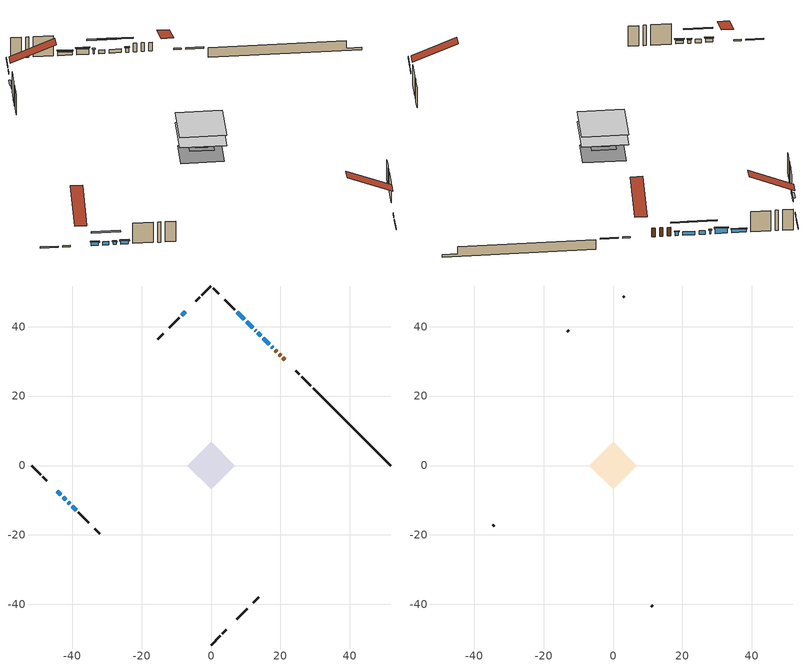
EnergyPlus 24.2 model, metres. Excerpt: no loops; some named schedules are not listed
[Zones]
conditioned space
 floor outside (Floor1 construction): -1.73,0 0,1.73 1.73,0 0,-1.73 z1.7
 floor outside (Floor2 construction): -3.57,0 0,3.57 3.57,0 0,-3.57 z1.7
 floor adiabatic (AdiabaticFloorConstruction): -6.9,0 0,6.9 6.9,0 0,-6.9 z4.14
 floor foundation (Slab1 construction): -5.58,0.75 -0.75,5.58 5.58,-0.75 0.75,-5.58 z-0.61
 wall outside (RimJoist1 construction): 0,-51.72 2.64,-49.08 / -51.72,0 -49.08,-2.64 / 0,51.72 -2.64,49.08 / 28.74,22.99 26.1,25.62 z1.7:2
 wall outside (RimJoist3 construction): 3.29,-48.43 4.34,-47.38 / -48.43,-3.29 -47.38,-4.34 / -3.29,48.43 -4.34,47.38 / 25.44,26.28 24.39,27.33 z1.7:2
 wall outside (AdiabaticWallConstruction 1): 21.28,30.44 20.73,30.99 / 20.07,31.65 19.66,32.06 / 19,32.72 18.48,33.24 z1.7:3.73
 wall outside (AdiabaticWallConstruction): 17.83,33.89 17.43,34.29 / 12.84,38.88 12.69,39.03 z1.7:2.59; -44.27,-7.45 -43.25,-8.48 / 9.6,42.12 7.56,44.16 / -40.04,-11.68 -38.88,-12.84 z1.7:2.51; 16.78,34.94 15,36.72 / 14.34,37.38 13.5,38.22 / -42.59,-9.13 -41.78,-9.94 z1.7:2.54; -41.13,-10.6 -40.69,-11.03 z1.7:2.39; 12.04,39.68 10.26,41.46 z1.7:2.97; -7.45,44.27 -8.48,43.25 z1.7:2.67
 wall outside (Wall1 construction): 7.45,-44.27 10.38,-41.34 / -38.23,-13.49 -35.3,-16.43 / -9.13,42.59 -12.07,39.66 / 6.9,44.82 3.97,47.75 z1.7:6.58
 wall outside (Wall3 construction): 12.11,-39.61 13.69,-38.03 / -33.56,-18.16 -31.99,-19.74 / -13.8,37.93 -15.38,36.35 / 2.24,49.48 0.66,51.06 z1.7:6.58
 wall foundation (FoundationWall1 construction): 29.39,22.33,-0.61 29.39,22.33,1.7 49.49,2.23,1.7 49.49,2.23,-0.06 51.72,0,-0.06 51.72,0,-0.61
 window (WindowConstruction 5): 17.83,33.89 17.43,34.29 z1.7:2.59
 window (WindowConstruction 4): -44.27,-7.45 -43.25,-8.47 z1.7:2.51
 window (WindowConstruction 8): 16.78,34.94 15,36.72 z1.7:2.54
 window (WindowConstruction 9): 14.34,37.38 13.5,38.22 z1.7:2.54
 window (WindowConstruction 10): -42.59,-9.13 -41.78,-9.94 z1.7:2.54
 window (WindowConstruction 6): 12.84,38.88 12.7,39.03 z1.7:2.59
 window (WindowConstruction 7): -41.12,-10.6 -40.69,-11.03 z1.7:2.39
 window (WindowConstruction): 12.04,39.68 10.26,41.46 z1.7:2.97
 window (WindowConstruction 1): 9.6,42.12 7.56,44.16 z1.7:2.51
 window (WindowConstruction 2): -7.45,44.27 -8.48,43.25 z1.7:2.67
 window (WindowConstruction 3): -40.04,-11.68 -38.89,-12.84 z1.7:2.51
 door (Door): 21.28,30.44 20.73,30.99 z1.7:3.73
 door (Door 1): 20.07,31.65 19.66,32.06 z1.7:3.73
 door (Door 2): 19,32.72 18.49,33.24 z1.7:3.73
 ceiling adiabatic (AdiabaticFloorConstruction): 0,-6.9 6.9,0 0,6.9 -6.9,0 z4.14
attic - vented
 floor to conditioned space (Floor3 construction Reversed): -6.89,0 0,6.89 6.89,0 0,-6.89 z6.58
 wall outside (Wall2 construction): 11.04,-40.68 11.46,-40.26 / -34.64,-17.08 -34.22,-17.5 / -12.72,39 -13.14,38.58 / 3.31,48.41 2.89,48.83 z1.7:6.58
 roof outside (Roof1 construction): 6.79,-44.93,6.58 0.17,-38.3,10.48 -1.62,-40.1,10.48 5,-46.72,6.58; -44.93,-6.79,6.58 -38.3,-0.17,10.48 -40.1,1.62,10.48 -46.72,-5,6.58; -6.79,44.93,6.58 -0.17,38.3,10.48 1.62,40.1,10.48 -5,46.72,6.58; 21.94,29.78,6.58 15.32,23.16,10.48 17.11,21.36,10.48 23.73,27.99,6.58
shading: 17.29,34.43 17.97,33.75 18.26,34.04 17.58,34.72 z2.79; -43.1,-8.62 -44.41,-7.31 -44.7,-7.6 -43.4,-8.91 z2.71; 13.26,38.46 18.52,33.2 18.81,33.5 13.55,38.75 z5; 11.76,39.96 16.08,35.64 16.37,35.93 12.05,40.25 z5; -40.04,-11.68 -44.33,-7.39 -44.62,-7.68 -40.33,-11.97 z5; 12.55,39.17 12.98,38.74 13.27,39.03 12.84,39.46 z2.79; -40.55,-11.17 -41.27,-10.45 -41.56,-10.75 -40.84,-11.46 z2.59; 10.12,41.6 12.18,39.54 12.47,39.83 10.41,41.89 z3.17; 7.41,44.31 9.75,41.97 10.04,42.27 7.71,44.6 z2.71; -8.62,43.1 -7.31,44.41 -7.6,44.7 -8.91,43.39 z2.87; -38.74,-12.98 -40.18,-11.54 -40.47,-11.83 -39.03,-13.27 z2.71
[Building]
Building 1: Terrain=Suburbs
[Site:Location]
Moncton Intl AP_NB: Latitude {deg}=46.11; Longitude {deg}=-64.68; Time Zone {hr}=-4; Elevation {m}=71; Keep Site Location Information=Yes
[Site:GroundTemperature:Shallow]
1.33672, -0.726403, -0.891626, 0.0874321, 4.0178, 7.92987, 11.3214, 13.4699, 13.6524, 11.905, 8.59993, 4.80787
[Site:WaterMainsTemperature]
Calculation Method=Schedule; Temperature Schedule=mains temperature schedule
[Material] Roughness=Rough; Thermal Absorptance=0.9
Name | Thickness {m} | Conductivity {W/m-K} | Density {kg/m3} | Specific Heat {J/kg-K} | Solar Absorptance | Visible Absorptance
asphalt or fiberglass shingles | 0.00635 | 0.162714 | 1121.4 | 1465.45 | 0.4 | 0.4
ceiling loosefill ins | 0.338667 | 0.0480833 | 16.02 | 1046.75 | 0.7 | 0.7
ceiling stud and cavity | 0.1397 | 0.933343 | 65.682 | 1177.47 | 0.7 | 0.7
concrete 4.0 in. | 0.1016 | 1.803125 | 2242.8 | 837.4 | 0.7 | 0.7
concrete 8.0 in. | 0.2032 | 1.803125 | 2242.8 | 837.4 | 0.7 | 0.7
door material | 0.04445 | 0.0451087 | 512.64 | 1214.23 | 0.7 | 0.7
door material 1 | 0.04445 | 0.188738 | 512.64 | 1214.23 | 0.7 | 0.7
door material 2 | 0.04445 | 0.20624 | 512.64 | 1214.23 | 0.7 | 0.7
exterior vertical ins | 0.0033379 | 0.029427 | 32.04 | 1214.23 | 0.7 | 0.7
floor covering | 0.0127 | 0.0433444 | 54.468 | 1339.84 | 0.6 | 0.6
floor rigid ins; wall rigid ins | 0.051816 | 0.029427 | 32.04 | 1214.23 | 0.7 | 0.7
floor rigid ins 1; wall rigid ins 1 | 0.512978 | 0.029427 | 32.04 | 1214.23 | 0.7 | 0.7
floor stud and cavity | 0.1397 | 0.0989003 | 92.3553 | 1139.71 | 0.7 | 0.7
floor stud and cavity 1 | 0.1397 | 0.0990237 | 92.3553 | 1139.71 | 0.7 | 0.7
floor stud and cavity 2 | 0.1397 | 1.75129 | 37.0049 | 1207.88 | 0.7 | 0.7
furniture material conditioned space 1 | 0.1524 | 0.115458 | 640.8 | 1214.23 | 0.6 | 0.6
gypsum board | 0.0127 | 0.160291 | 801 | 837.4 | 0.6 | 0.6
gypsum board 1 | 0.0127 | 0.160291 | 801 | 837.4 | 0.7 | 0.7
osb sheathing 0.5 in. | 0.0127 | 0.115458 | 512.64 | 1214.23 | 0.7 | 0.7
osb sheathing 0.75 in. | 0.01905 | 0.115458 | 512.64 | 1214.23 | 0.7 | 0.7
osb sheathing 2.0 in. | 0.0508 | 0.115458 | 512.64 | 1214.23 | 0.7 | 0.7
rim joist stud and cavity | 0.0508 | 0.0659308 | 125.044 | 1163.47 | 0.6 | 0.6
rim joist stud and cavity 1 | 0.0508 | 0.49249 | 125.044 | 1163.47 | 0.6 | 0.6
wall stud and cavity | 0.1397 | 0.394734 | 139.0536 | 1170.24 | 0.7 | 0.7
wall stud and cavity 1 | 0.0889 | 6.1454 | 50.32683 | 1063.81 | 0.6 | 0.6
wall stud and cavity 2 | 0.1397 | 0.310312 | 139.0536 | 1170.24 | 0.7 | 0.7
wall stud and cavity 3 | 0.0889 | 0.380278 | 52.3479 | 1209.89 | 0.7 | 0.7
wall stud and cavity 4 | 0.0889 | 0.391764 | 83.0341 | 1211.67 | 0.7 | 0.7
wood siding | 0.0254 | 0.102417 | 544.68 | 1172.36 | 0.4 | 0.4
wood siding 1 | 0.00254 | 0.102417 | 544.68 | 1172.36 | 0.4 | 0.4
wood siding 2; wood siding 3; wood siding 4 | 0.0254 | 0.102417 | 544.68 | 1172.36 | 0.7 | 0.7
[WindowMaterial:SimpleGlazingSystem]
Name | U-Factor {W/m2-K} | Solar Heat Gain Coefficient
WindowMaterial | 1.92995 | 0.6
WindowMaterial 1 | 2.02534 | 0.54
WindowMaterial 2 | 1.99979 | 0.55
WindowMaterial 3 | 2.08723 | 0.49
WindowMaterial 4 | 1.97935 | 0.56
WindowMaterial 5 | 2.19114 | 0.4
WindowMaterial 6 | 2.99287 | 0.59
WindowMaterial 7 | 1.98673 | 0.56
WindowMaterial 8 | 2.03727 | 0.53
WindowMaterial 9 | 2.04181 | 0.53
[Construction]
AdiabaticFloorConstruction: floor stud and cavity 2, floor rigid ins 1, osb sheathing 0.75 in., floor covering
AdiabaticWallConstruction: wood siding 3, wall rigid ins 1, wall stud and cavity 3, gypsum board
AdiabaticWallConstruction 1: wood siding 4, wall rigid ins 1, wall stud and cavity 3, gypsum board
Door: door material
Door 1: door material 1
Door 2: door material 2
Floor1 construction: floor stud and cavity, floor rigid ins, osb sheathing 0.75 in., floor covering
Floor2 construction: floor stud and cavity 1, floor rigid ins, osb sheathing 0.75 in., floor covering
Floor3 construction Reversed: gypsum board, ceiling stud and cavity, ceiling loosefill ins
FoundationWall1 construction: concrete 8.0 in., gypsum board 1
furniture construction conditioned space 1: furniture material conditioned space 1
PartitionWallConstruction: gypsum board, wall stud and cavity 4, gypsum board
RimJoist1 construction: wood siding 2, osb sheathing 2.0 in., rim joist stud and cavity
RimJoist3 construction: wood siding 2, osb sheathing 2.0 in., rim joist stud and cavity 1
Roof1 construction: asphalt or fiberglass shingles
Slab1 construction: concrete 4.0 in.
Wall1 construction: wood siding, wall rigid ins, osb sheathing 0.5 in., wall stud and cavity, gypsum board
Wall2 construction: wood siding 1, wall stud and cavity 1
Wall3 construction: wood siding, wall rigid ins, osb sheathing 0.5 in., wall stud and cavity 2, gypsum board
WindowConstruction: WindowMaterial
WindowConstruction 1; WindowConstruction 4: WindowMaterial 1
WindowConstruction 10: WindowMaterial 9
WindowConstruction 2: WindowMaterial 2
WindowConstruction 3: WindowMaterial 3
WindowConstruction 5: WindowMaterial 4
WindowConstruction 6: WindowMaterial 5
WindowConstruction 7: WindowMaterial 6
WindowConstruction 8: WindowMaterial 7
WindowConstruction 9: WindowMaterial 8
[Zone] Multiplier=1; Part of Total Floor Area=Yes
Name | Volume {m3}
attic - vented | 59.4117
conditioned space | 368.9
[Space]
Name | Zone | Volume {m3}
attic - vented 1 | attic - vented | 59.4117
conditioned space 1 | conditioned space | 368.9
[ZoneInfiltration:EffectiveLeakageArea]
infil attic - vented 1: Zone or Space=attic - vented 1; Schedule=Always On Discrete; Effective Air Leakage Area {cm2}=3355.06; Stack Coefficient=0.000610537; Wind Coefficient=1.66946e-05
[ZoneMixing]
whole house fan mix: Zone or Space=attic - vented; Schedule=Always On Continuous; Design Flow Rate Calculation Method=Flow/Zone; Design Flow Rate {m3/s}=0; Source Zone or Space=conditioned space
[SurfaceProperty:ExposedFoundationPerimeter]
Slab1: Exposed Perimeter Calculation Method=TotalExposedPerimeter; Total Exposed Perimeter {m}=31.578
[InternalMass] Zone or ZoneList=conditioned space; Space or SpaceList=conditioned space 1
Name | Construction | Surface Area {m2}
furniture mass conditioned space 1 | furniture construction conditioned space 1 | 75.0962
partition wall mass | PartitionWallConstruction | 187.74
[Lights]
interior lighting: Zone or ZoneList or Space or SpaceList=conditioned space 1; Schedule=interior lighting schedule; Design Level Calculation Method=LightingLevel; Lighting Level {W}=343.2; Return Air Fraction=0; Fraction Radiant=0.6; Fraction Visible=0.2; Fraction Replaceable=1
[People]
occupants: Zone or ZoneList or Space or SpaceList=conditioned space 1; Number of People Schedule=occupants schedule; Number of People Calculation Method=People; Number of People=3; Fraction Radiant=0.314171; Sensible Heat Fraction=0.56303; Activity Level Schedule=occupants activity schedule; Carbon Dioxide Generation Rate {m3/s-W}=0; Enable ASHRAE 55 Comfort Warnings=No; Mean Radiant Temperature Calculation Type=EnclosureAveraged
[ElectricEquipment] Zone or ZoneList or Space or SpaceList=conditioned space 1; Design Level Calculation Method=EquipmentLevel
Name | Schedule | Design Level {W} | Fraction Latent | Fraction Radiant | Fraction Lost
clothes dryer | clothes dryer schedule | 140.772 | 0.015 | 0.081 | 0.85
clothes washer | clothes washer schedule | 32.1985 | 0.03 | 0.162 | 0.7
cooking range | cooking range schedule | 215.147 | 0.08 | 0.432 | 0.2
dishwasher | dishwasher schedule | 66.8632 | 0.3 | 0.18 | 0.4
fridge | fridge schedule | 72.9452 | 0 | 0.6 | 0
mech vent bath fan 0 | mech vent bath fan 0 schedule | 50.2 | 0 | 0 | 1
mech vent house fan | mech vent house fan schedule | 0 | 0 | 0 | 1
mech vent house fan cfis | mech vent house fan cfis schedule | 0 | 0 | 0 | 0
misc plug loads | misc plug loads schedule | 494.7 | 0.045 | 0.513 | 0.1
whole house fan | Always On Discrete | 0 | 0 | 0 | 1
[OtherEquipment] Zone or ZoneList or Space or SpaceList=conditioned space 1; Design Level Calculation Method=EquipmentLevel
Name | Fuel Type | Schedule | Design Level {W} | Fraction Latent | Fraction Radiant | Fraction Lost
clothes dryer 1 | Electricity | clothes dryer schedule | 0 | 0.015 | 0.081 | 0.85
cooking range 1 | Electricity | cooking range schedule | 0 | 0.08 | 0.432 | 0.2
general water use latent | None | general water use schedule | 62.594 | 1 | 0 | 0
general water use sensible | None | general water use schedule | -61.6891 | 0 | 0.6 | 0
mech vent house fan latent load | None | Always On Discrete | 0 | 1 | 0 | 0
mech vent house fan sensible load | None | Always On Discrete | 0 | 0 | 0 | 0
water heater energy adjustment1 | Electricity | Always On Discrete | 0.01 | 0 | 0 | 1
[ZoneInfiltration:DesignFlowRate] Zone or ZoneList or Space or SpaceList=conditioned space 1; Schedule=Always On Discrete; Design Flow Rate Calculation Method=Flow/Zone; Design Flow Rate {m3/s}=0
infil flow; natural vent flow; whole house fan flow
[Foundation:Kiva]
Foundation Kiva 1: Initial Indoor Air Temperature {C}=18; Wall Height Above Grade {m}=1.69999; Wall Depth Below Slab {m}=0.2032; Custom Block Material Name 1=exterior vertical ins; Custom Block Depth 1 {m}=2.30999; Custom Block X Position 1 {m}=0.2159; Custom Block Z Position 1 {m}=0
[Foundation:Kiva:Settings]
Soil Conductivity {W/m-K}=0.849921; Soil Density {kg/m3}=1842.3; Soil Specific Heat {J/kg-K}=418.7; Ground Solar Absorptivity=0.9; Ground Thermal Absorptivity=0.9; Ground Surface Roughness {m}=0.03; Far-Field Width {m}=40; Deep-Ground Boundary Condition=ZeroFlux; Deep-Ground Depth {m}=40; Minimum Cell Dimension {m}=0.2; Maximum Cell Growth Coefficient=3; Simulation Timestep=Timestep
[Exterior:Lights]
exterior lighting: Schedule=exterior lighting schedule; Design Level {W}=75.6
[Schedule:Constant]
Name | Hourly Value
Always On Continuous; mech vent house fan schedule; mech vent house fan cfis schedule; Always On Discrete | 1
occupants activity schedule | 117.228
fridge schedule | 0
[Schedule:Week:Daily]
interior lighting schedule Week Rule - Jan1-Jan27: interior lighting schedule day, interior lighting schedule day, interior lighting schedule day, interior lighting schedule day, interior lighting schedule day, interior lighting schedule day, interior lighting schedule day, interior lighting schedule default day, interior lighting schedule default day, interior lighting schedule default day, interior lighting schedule default day, interior lighting schedule default day
interior lighting schedule Week Rule - Jan28-Feb3: interior lighting schedule day, interior lighting schedule day, interior lighting schedule day, interior lighting schedule day, interior lighting schedule day 1, interior lighting schedule day 1, interior lighting schedule day 1, interior lighting schedule default day, interior lighting schedule default day, interior lighting schedule default day, interior lighting schedule default day, interior lighting schedule default day
interior lighting schedule Week Rule - Feb4-Feb24: interior lighting schedule day 1, interior lighting schedule day 1, interior lighting schedule day 1, interior lighting schedule day 1, interior lighting schedule day 1, interior lighting schedule day 1, interior lighting schedule day 1, interior lighting schedule default day, interior lighting schedule default day, interior lighting schedule default day, interior lighting schedule default day, interior lighting schedule default day
interior lighting schedule Week Rule - Feb25-Mar3: interior lighting schedule day 1, interior lighting schedule day 1, interior lighting schedule day 1, interior lighting schedule day 1, interior lighting schedule day 2, interior lighting schedule day 2, interior lighting schedule day 2, interior lighting schedule default day, interior lighting schedule default day, interior lighting schedule default day, interior lighting schedule default day, interior lighting schedule default day
interior lighting schedule Week Rule - Mar4-Mar31: interior lighting schedule day 2, interior lighting schedule day 2, interior lighting schedule day 2, interior lighting schedule day 2, interior lighting schedule day 2, interior lighting schedule day 2, interior lighting schedule day 2, interior lighting schedule default day, interior lighting schedule default day, interior lighting schedule default day, interior lighting schedule default day, interior lighting schedule default day
interior lighting schedule Week Rule - Apr1-Apr28: interior lighting schedule day 3, interior lighting schedule day 3, interior lighting schedule day 3, interior lighting schedule day 3, interior lighting schedule day 3, interior lighting schedule day 3, interior lighting schedule day 3, interior lighting schedule default day, interior lighting schedule default day, interior lighting schedule default day, interior lighting schedule default day, interior lighting schedule default day
interior lighting schedule Week Rule - Apr29-May5: interior lighting schedule day 3, interior lighting schedule day 3, interior lighting schedule day 4, interior lighting schedule day 4, interior lighting schedule day 4, interior lighting schedule day 4, interior lighting schedule day 4, interior lighting schedule default day, interior lighting schedule default day, interior lighting schedule default day, interior lighting schedule default day, interior lighting schedule default day
interior lighting schedule Week Rule - May6-May26: interior lighting schedule day 4, interior lighting schedule day 4, interior lighting schedule day 4, interior lighting schedule day 4, interior lighting schedule day 4, interior lighting schedule day 4, interior lighting schedule day 4, interior lighting schedule default day, interior lighting schedule default day, interior lighting schedule default day, interior lighting schedule default day, interior lighting schedule default day
interior lighting schedule Week Rule - May27-Jun2: interior lighting schedule day 4, interior lighting schedule day 4, interior lighting schedule day 4, interior lighting schedule day 4, interior lighting schedule day 4, interior lighting schedule day 5, interior lighting schedule day 5, interior lighting schedule default day, interior lighting schedule default day, interior lighting schedule default day, interior lighting schedule default day, interior lighting schedule default day
interior lighting schedule Week Rule - Jun3-Jun30: interior lighting schedule day 5, interior lighting schedule day 5, interior lighting schedule day 5, interior lighting schedule day 5, interior lighting schedule day 5, interior lighting schedule day 5, interior lighting schedule day 5, interior lighting schedule default day, interior lighting schedule default day, interior lighting schedule default day, interior lighting schedule default day, interior lighting schedule default day
interior lighting schedule Week Rule - Jul1-Jul28: interior lighting schedule day 6, interior lighting schedule day 6, interior lighting schedule day 6, interior lighting schedule day 6, interior lighting schedule day 6, interior lighting schedule day 6, interior lighting schedule day 6, interior lighting schedule default day, interior lighting schedule default day, interior lighting schedule default day, interior lighting schedule default day, interior lighting schedule default day
interior lighting schedule Week Rule - Jul29-Aug4: interior lighting schedule day 6, interior lighting schedule day 6, interior lighting schedule day 6, interior lighting schedule day 7, interior lighting schedule day 7, interior lighting schedule day 7, interior lighting schedule day 7, interior lighting schedule default day, interior lighting schedule default day, interior lighting schedule default day, interior lighting schedule default day, interior lighting schedule default day
interior lighting schedule Week Rule - Aug5-Aug25: interior lighting schedule day 7, interior lighting schedule day 7, interior lighting schedule day 7, interior lighting schedule day 7, interior lighting schedule day 7, interior lighting schedule day 7, interior lighting schedule day 7, interior lighting schedule default day, interior lighting schedule default day, interior lighting schedule default day, interior lighting schedule default day, interior lighting schedule default day
interior lighting schedule Week Rule - Aug26-Sep1: interior lighting schedule day 7, interior lighting schedule day 7, interior lighting schedule day 7, interior lighting schedule day 7, interior lighting schedule day 7, interior lighting schedule day 7, interior lighting schedule day 8, interior lighting schedule default day, interior lighting schedule default day, interior lighting schedule default day, interior lighting schedule default day, interior lighting schedule default day
interior lighting schedule Week Rule - Sep2-Sep29: interior lighting schedule day 8, interior lighting schedule day 8, interior lighting schedule day 8, interior lighting schedule day 8, interior lighting schedule day 8, interior lighting schedule day 8, interior lighting schedule day 8, interior lighting schedule default day, interior lighting schedule default day, interior lighting schedule default day, interior lighting schedule default day, interior lighting schedule default day
interior lighting schedule Week Rule - Sep30-Oct6: interior lighting schedule day 8, interior lighting schedule day 9, interior lighting schedule day 9, interior lighting schedule day 9, interior lighting schedule day 9, interior lighting schedule day 9, interior lighting schedule day 9, interior lighting schedule default day, interior lighting schedule default day, interior lighting schedule default day, interior lighting schedule default day, interior lighting schedule default day
interior lighting schedule Week Rule - Oct7-Oct27: interior lighting schedule day 9, interior lighting schedule day 9, interior lighting schedule day 9, interior lighting schedule day 9, interior lighting schedule day 9, interior lighting schedule day 9, interior lighting schedule day 9, interior lighting schedule default day, interior lighting schedule default day, interior lighting schedule default day, interior lighting schedule default day, interior lighting schedule default day
interior lighting schedule Week Rule - Oct28-Nov3: interior lighting schedule day 9, interior lighting schedule day 9, interior lighting schedule day 9, interior lighting schedule day 9, interior lighting schedule day 10, interior lighting schedule day 10, interior lighting schedule day 10, interior lighting schedule default day, interior lighting schedule default day, interior lighting schedule default day, interior lighting schedule default day, interior lighting schedule default day
interior lighting schedule Week Rule - Nov4-Nov24: interior lighting schedule day 10, interior lighting schedule day 10, interior lighting schedule day 10, interior lighting schedule day 10, interior lighting schedule day 10, interior lighting schedule day 10, interior lighting schedule day 10, interior lighting schedule default day, interior lighting schedule default day, interior lighting schedule default day, interior lighting schedule default day, interior lighting schedule default day
interior lighting schedule Week Rule - Nov25-Dec1: interior lighting schedule day 10, interior lighting schedule day 10, interior lighting schedule day 10, interior lighting schedule day 10, interior lighting schedule day 10, interior lighting schedule day 10, interior lighting schedule day 11, interior lighting schedule default day, interior lighting schedule default day, interior lighting schedule default day, interior lighting schedule default day, interior lighting schedule default day
interior lighting schedule Week Rule - Dec2-Dec31: interior lighting schedule day 11, interior lighting schedule day 11, interior lighting schedule day 11, interior lighting schedule day 11, interior lighting schedule day 11, interior lighting schedule day 11, interior lighting schedule day 11, interior lighting schedule default day, interior lighting schedule default day, interior lighting schedule default day, interior lighting schedule default day, interior lighting schedule default day
occupants schedule Week Rule - Jan1-Dec31: occupants schedule day, occupants schedule day, occupants schedule day, occupants schedule day, occupants schedule day, occupants schedule day, occupants schedule day, occupants schedule default day, occupants schedule default day, occupants schedule default day, occupants schedule default day, occupants schedule default day
clothes dryer schedule Week Rule - Jan1-Dec31: clothes dryer schedule day, clothes dryer schedule day, clothes dryer schedule day, clothes dryer schedule day, clothes dryer schedule day, clothes dryer schedule day, clothes dryer schedule day, clothes dryer schedule default day, clothes dryer schedule default day, clothes dryer schedule default day, clothes dryer schedule default day, clothes dryer schedule default day
clothes washer schedule Week Rule - Jan1-Dec31: clothes washer schedule day, clothes washer schedule day, clothes washer schedule day, clothes washer schedule day, clothes washer schedule day, clothes washer schedule day, clothes washer schedule day, clothes washer schedule default day, clothes washer schedule default day, clothes washer schedule default day, clothes washer schedule default day, clothes washer schedule default day
cooking range schedule Week Rule - Jan1-Dec31: cooking range schedule day, cooking range schedule day, cooking range schedule day, cooking range schedule day, cooking range schedule day, cooking range schedule day, cooking range schedule day, cooking range schedule default day, cooking range schedule default day, cooking range schedule default day, cooking range schedule default day, cooking range schedule default day
dishwasher schedule Week Rule - Jan1-Dec31: dishwasher schedule day, dishwasher schedule day, dishwasher schedule day, dishwasher schedule day, dishwasher schedule day, dishwasher schedule day, dishwasher schedule day, dishwasher schedule default day, dishwasher schedule default day, dishwasher schedule default day, dishwasher schedule default day, dishwasher schedule default day
mech vent bath fan 0 schedule Week Rule - Jan1-Dec31: mech vent bath fan 0 schedule day, mech vent bath fan 0 schedule day, mech vent bath fan 0 schedule day, mech vent bath fan 0 schedule day, mech vent bath fan 0 schedule day, mech vent bath fan 0 schedule day, mech vent bath fan 0 schedule day, mech vent bath fan 0 schedule default day, mech vent bath fan 0 schedule default day, mech vent bath fan 0 schedule default day, mech vent bath fan 0 schedule default day, mech vent bath fan 0 schedule default day
misc plug loads schedule Week Rule - Jan1-Dec31: misc plug loads schedule day, misc plug loads schedule day, misc plug loads schedule day, misc plug loads schedule day, misc plug loads schedule day, misc plug loads schedule day, misc plug loads schedule day, misc plug loads schedule default day, misc plug loads schedule default day, misc plug loads schedule default day, misc plug loads schedule default day, misc plug loads schedule default day
general water use schedule Week Rule - Jan1-Dec31: general water use schedule day, general water use schedule day, general water use schedule day, general water use schedule day, general water use schedule day, general water use schedule day, general water use schedule day, general water use schedule default day, general water use schedule default day, general water use schedule default day, general water use schedule default day, general water use schedule default day
exterior lighting schedule Week Rule - Jan1-Jan27: exterior lighting schedule day, exterior lighting schedule day, exterior lighting schedule day, exterior lighting schedule day, exterior lighting schedule day, exterior lighting schedule day, exterior lighting schedule day, exterior lighting schedule default day, exterior lighting schedule default day, exterior lighting schedule default day, exterior lighting schedule default day, exterior lighting schedule default day
exterior lighting schedule Week Rule - Jan28-Feb3: exterior lighting schedule day, exterior lighting schedule day, exterior lighting schedule day, exterior lighting schedule day, exterior lighting schedule day 1, exterior lighting schedule day 1, exterior lighting schedule day 1, exterior lighting schedule default day, exterior lighting schedule default day, exterior lighting schedule default day, exterior lighting schedule default day, exterior lighting schedule default day
exterior lighting schedule Week Rule - Feb4-Feb24: exterior lighting schedule day 1, exterior lighting schedule day 1, exterior lighting schedule day 1, exterior lighting schedule day 1, exterior lighting schedule day 1, exterior lighting schedule day 1, exterior lighting schedule day 1, exterior lighting schedule default day, exterior lighting schedule default day, exterior lighting schedule default day, exterior lighting schedule default day, exterior lighting schedule default day
exterior lighting schedule Week Rule - Feb25-Mar3: exterior lighting schedule day 1, exterior lighting schedule day 1, exterior lighting schedule day 1, exterior lighting schedule day 1, exterior lighting schedule day 2, exterior lighting schedule day 2, exterior lighting schedule day 2, exterior lighting schedule default day, exterior lighting schedule default day, exterior lighting schedule default day, exterior lighting schedule default day, exterior lighting schedule default day
exterior lighting schedule Week Rule - Mar4-Mar31: exterior lighting schedule day 2, exterior lighting schedule day 2, exterior lighting schedule day 2, exterior lighting schedule day 2, exterior lighting schedule day 2, exterior lighting schedule day 2, exterior lighting schedule day 2, exterior lighting schedule default day, exterior lighting schedule default day, exterior lighting schedule default day, exterior lighting schedule default day, exterior lighting schedule default day
exterior lighting schedule Week Rule - Apr1-Apr28: exterior lighting schedule day 3, exterior lighting schedule day 3, exterior lighting schedule day 3, exterior lighting schedule day 3, exterior lighting schedule day 3, exterior lighting schedule day 3, exterior lighting schedule day 3, exterior lighting schedule default day, exterior lighting schedule default day, exterior lighting schedule default day, exterior lighting schedule default day, exterior lighting schedule default day
exterior lighting schedule Week Rule - Apr29-May5: exterior lighting schedule day 3, exterior lighting schedule day 3, exterior lighting schedule day 4, exterior lighting schedule day 4, exterior lighting schedule day 4, exterior lighting schedule day 4, exterior lighting schedule day 4, exterior lighting schedule default day, exterior lighting schedule default day, exterior lighting schedule default day, exterior lighting schedule default day, exterior lighting schedule default day
exterior lighting schedule Week Rule - May6-May26: exterior lighting schedule day 4, exterior lighting schedule day 4, exterior lighting schedule day 4, exterior lighting schedule day 4, exterior lighting schedule day 4, exterior lighting schedule day 4, exterior lighting schedule day 4, exterior lighting schedule default day, exterior lighting schedule default day, exterior lighting schedule default day, exterior lighting schedule default day, exterior lighting schedule default day
exterior lighting schedule Week Rule - May27-Jun2: exterior lighting schedule day 4, exterior lighting schedule day 4, exterior lighting schedule day 4, exterior lighting schedule day 4, exterior lighting schedule day 4, exterior lighting schedule day 5, exterior lighting schedule day 5, exterior lighting schedule default day, exterior lighting schedule default day, exterior lighting schedule default day, exterior lighting schedule default day, exterior lighting schedule default day
exterior lighting schedule Week Rule - Jun3-Jun30: exterior lighting schedule day 5, exterior lighting schedule day 5, exterior lighting schedule day 5, exterior lighting schedule day 5, exterior lighting schedule day 5, exterior lighting schedule day 5, exterior lighting schedule day 5, exterior lighting schedule default day, exterior lighting schedule default day, exterior lighting schedule default day, exterior lighting schedule default day, exterior lighting schedule default day
exterior lighting schedule Week Rule - Jul1-Jul28: exterior lighting schedule day 6, exterior lighting schedule day 6, exterior lighting schedule day 6, exterior lighting schedule day 6, exterior lighting schedule day 6, exterior lighting schedule day 6, exterior lighting schedule day 6, exterior lighting schedule default day, exterior lighting schedule default day, exterior lighting schedule default day, exterior lighting schedule default day, exterior lighting schedule default day
exterior lighting schedule Week Rule - Jul29-Aug4: exterior lighting schedule day 6, exterior lighting schedule day 6, exterior lighting schedule day 6, exterior lighting schedule day 7, exterior lighting schedule day 7, exterior lighting schedule day 7, exterior lighting schedule day 7, exterior lighting schedule default day, exterior lighting schedule default day, exterior lighting schedule default day, exterior lighting schedule default day, exterior lighting schedule default day
exterior lighting schedule Week Rule - Aug5-Aug25: exterior lighting schedule day 7, exterior lighting schedule day 7, exterior lighting schedule day 7, exterior lighting schedule day 7, exterior lighting schedule day 7, exterior lighting schedule day 7, exterior lighting schedule day 7, exterior lighting schedule default day, exterior lighting schedule default day, exterior lighting schedule default day, exterior lighting schedule default day, exterior lighting schedule default day
exterior lighting schedule Week Rule - Aug26-Sep1: exterior lighting schedule day 7, exterior lighting schedule day 7, exterior lighting schedule day 7, exterior lighting schedule day 7, exterior lighting schedule day 7, exterior lighting schedule day 7, exterior lighting schedule day 8, exterior lighting schedule default day, exterior lighting schedule default day, exterior lighting schedule default day, exterior lighting schedule default day, exterior lighting schedule default day
exterior lighting schedule Week Rule - Sep2-Sep29: exterior lighting schedule day 8, exterior lighting schedule day 8, exterior lighting schedule day 8, exterior lighting schedule day 8, exterior lighting schedule day 8, exterior lighting schedule day 8, exterior lighting schedule day 8, exterior lighting schedule default day, exterior lighting schedule default day, exterior lighting schedule default day, exterior lighting schedule default day, exterior lighting schedule default day
exterior lighting schedule Week Rule - Sep30-Oct6: exterior lighting schedule day 8, exterior lighting schedule day 9, exterior lighting schedule day 9, exterior lighting schedule day 9, exterior lighting schedule day 9, exterior lighting schedule day 9, exterior lighting schedule day 9, exterior lighting schedule default day, exterior lighting schedule default day, exterior lighting schedule default day, exterior lighting schedule default day, exterior lighting schedule default day
[Schedule:Year]
interior lighting schedule: interior lighting schedule Week Rule - Jan1-Jan27, 1, 1, 1, 27, interior lighting schedule Week Rule - Jan28-Feb3, 1, 28, 2, 3, interior lighting schedule Week Rule - Feb4-Feb24, 2, 4, 2, 24, interior lighting schedule Week Rule - Feb25-Mar3, 2, 25, 3, 3, interior lighting schedule Week Rule - Mar4-Mar31, 3, 4, 3, 31, interior lighting schedule Week Rule - Apr1-Apr28, 4, 1, 4, 28, interior lighting schedule Week Rule - Apr29-May5, 4, 29, 5, 5, interior lighting schedule Week Rule - May6-May26, 5, 6, 5, 26, interior lighting schedule Week Rule - May27-Jun2, 5, 27, 6, 2, interior lighting schedule Week Rule - Jun3-Jun30, 6, 3, 6, 30, interior lighting schedule Week Rule - Jul1-Jul28, 7, 1, 7, 28, interior lighting schedule Week Rule - Jul29-Aug4, 7, 29, 8, 4, interior lighting schedule Week Rule - Aug5-Aug25, 8, 5, 8, 25, interior lighting schedule Week Rule - Aug26-Sep1, 8, 26, 9, 1, interior lighting schedule Week Rule - Sep2-Sep29, 9, 2, 9, 29, interior lighting schedule Week Rule - Sep30-Oct6, 9, 30, 10, 6, interior lighting schedule Week Rule - Oct7-Oct27, 10, 7, 10, 27, interior lighting schedule Week Rule - Oct28-Nov3, 10, 28, 11, 3, interior lighting schedule Week Rule - Nov4-Nov24, 11, 4, 11, 24, interior lighting schedule Week Rule - Nov25-Dec1, 11, 25, 12, 1, interior lighting schedule Week Rule - Dec2-Dec31, 12, 2, 12, 31
occupants schedule: occupants schedule Week Rule - Jan1-Dec31, 1, 1, 12, 31
clothes dryer schedule: clothes dryer schedule Week Rule - Jan1-Dec31, 1, 1, 12, 31
clothes washer schedule: clothes washer schedule Week Rule - Jan1-Dec31, 1, 1, 12, 31
cooking range schedule: cooking range schedule Week Rule - Jan1-Dec31, 1, 1, 12, 31
dishwasher schedule: dishwasher schedule Week Rule - Jan1-Dec31, 1, 1, 12, 31
mech vent bath fan 0 schedule: mech vent bath fan 0 schedule Week Rule - Jan1-Dec31, 1, 1, 12, 31
misc plug loads schedule: misc plug loads schedule Week Rule - Jan1-Dec31, 1, 1, 12, 31
general water use schedule: general water use schedule Week Rule - Jan1-Dec31, 1, 1, 12, 31
exterior lighting schedule: exterior lighting schedule Week Rule - Jan1-Jan27, 1, 1, 1, 27, exterior lighting schedule Week Rule - Jan28-Feb3, 1, 28, 2, 3, exterior lighting schedule Week Rule - Feb4-Feb24, 2, 4, 2, 24, exterior lighting schedule Week Rule - Feb25-Mar3, 2, 25, 3, 3, exterior lighting schedule Week Rule - Mar4-Mar31, 3, 4, 3, 31, exterior lighting schedule Week Rule - Apr1-Apr28, 4, 1, 4, 28, exterior lighting schedule Week Rule - Apr29-May5, 4, 29, 5, 5, exterior lighting schedule Week Rule - May6-May26, 5, 6, 5, 26, exterior lighting schedule Week Rule - May27-Jun2, 5, 27, 6, 2, exterior lighting schedule Week Rule - Jun3-Jun30, 6, 3, 6, 30, exterior lighting schedule Week Rule - Jul1-Jul28, 7, 1, 7, 28, exterior lighting schedule Week Rule - Jul29-Aug4, 7, 29, 8, 4, exterior lighting schedule Week Rule - Aug5-Aug25, 8, 5, 8, 25, exterior lighting schedule Week Rule - Aug26-Sep1, 8, 26, 9, 1, exterior lighting schedule Week Rule - Sep2-Sep29, 9, 2, 9, 29, exterior lighting schedule Week Rule - Sep30-Oct6, 9, 30, 10, 6, exterior lighting schedule Week Rule - Oct7-Oct27, 10, 7, 10, 27, exterior lighting schedule Week Rule - Oct28-Nov3, 10, 28, 11, 3, exterior lighting schedule Week Rule - Nov4-Nov24, 11, 4, 11, 24, exterior lighting schedule Week Rule - Nov25-Dec1, 11, 25, 12, 1, exterior lighting schedule Week Rule - Dec2-Dec31, 12, 2, 12, 31
[Schedule:Compact]
mains temperature schedule: Through: 01/01, For: AllDays, Until: 24:00, 6.09, Through: 01/02, For: AllDays, Until: 24:00, 6.02167, Through: 01/03, For: AllDays, Until: 24:00, 5.95444, Through: 01/04, For: AllDays, Until: 24:00, 5.88833, Through: 01/05, For: AllDays, Until: 24:00, 5.82333, Through: 01/06, For: AllDays, Until: 24:00, 5.75944, Through: 01/07, For: AllDays, Until: 24:00, 5.69667, Through: 01/08, For: AllDays, Until: 24:00, 5.635, Through: 01/09, For: AllDays, Until: 24:00, 5.57444, Through: 01/10, For: AllDays, Until: 24:00, 5.515, Through: 01/11, For: AllDays, Until: 24:00, 5.45722, Through: 01/12, For: AllDays, Until: 24:00, 5.4, Through: 01/13, For: AllDays, Until: 24:00, 5.34444, Through: 01/14, For: AllDays, Until: 24:00, 5.29, Through: 01/15, For: AllDays, Until: 24:00, 5.23667, Through: 01/16, For: AllDays, Until: 24:00, 5.18444, Through: 01/17, For: AllDays, Until: 24:00, 5.13389, Through: 01/18, For: AllDays, Until: 24:00, 5.085, Through: 01/19, For: AllDays, Until: 24:00, 5.03667, Through: 01/20, For: AllDays, Until: 24:00, 4.99, Through: 01/21, For: AllDays, Until: 24:00, 4.94444, Through: 01/22, For: AllDays, Until: 24:00, 4.90056, Through: 01/23, For: AllDays, Until: 24:00, 4.85833, Through: 01/24, For: AllDays, Until: 24:00, 4.81722, Through: 01/25, For: AllDays, Until: 24:00, 4.77722, Through: 01/26, For: AllDays, Until: 24:00, 4.73889, Through: 01/27, For: AllDays, Until: 24:00, 4.70167, Through: 01/28, For: AllDays, Until: 24:00, 4.66611, Through: 01/29, For: AllDays, Until: 24:00, 4.63222, Through: 01/30, For: AllDays, Until: 24:00, 4.59944, Through: 01/31, For: AllDays, Until: 24:00, 4.56833, Through: 02/01, For: AllDays, Until: 24:00, 4.53889, Through: 02/02, For: AllDays, Until: 24:00, 4.51056, Through: 02/03, For: AllDays, Until: 24:00, 4.48389, Through: 02/04, For: AllDays, Until: 24:00, 4.45889, Through: 02/05, For: AllDays, Until: 24:00, 4.435, Through: 02/06, For: AllDays, Until: 24:00, 4.41278, Through: 02/07, For: AllDays, Until: 24:00, 4.39222, Through: 02/08, For: AllDays, Until: 24:00, 4.37333, Through: 02/09, For: AllDays, Until: 24:00, 4.35556, Through: 02/10, For: AllDays, Until: 24:00, 4.33944, Through: 02/11, For: AllDays, Until: 24:00, 4.325, Through: 02/12, For: AllDays, Until: 24:00, 4.31222, Through: 02/13, For: AllDays, Until: 24:00, 4.30056, Through: 02/14, For: AllDays, Until: 24:00, 4.29056, Through: 02/15, For: AllDays, Until: 24:00, 4.28222, Through: 02/16, For: AllDays, Until: 24:00, 4.27556, Through: 02/17, For: AllDays, Until: 24:00, 4.27056, Through: 02/18, For: AllDays, Until: 24:00, 4.26667, Through: 02/19, For: AllDays, Until: 24:00, 4.265, Through: 02/20, For: AllDays, Until: 24:00, 4.26444, Through: 02/21, For: AllDays, Until: 24:00, 4.26556, Through: 02/22, For: AllDays, Until: 24:00, 4.26833, Through: 02/23, For: AllDays, Until: 24:00, 4.27222, Through: 02/24, For: AllDays, Until: 24:00, 4.27833, Through: 02/25, For: AllDays, Until: 24:00, 4.28556, Through: 02/26, For: AllDays, Until: 24:00, 4.29444, Through: 02/27, For: AllDays, Until: 24:00, 4.305, Through: 02/28, For: AllDays, Until: 24:00, 4.31667, Through: 03/01, For: AllDays, Until: 24:00, 4.33056, Through: 03/02, For: AllDays, Until: 24:00, 4.34556, Through: 03/03, For: AllDays, Until: 24:00, 4.36222, Through: 03/04, For: AllDays, Until: 24:00, 4.38, Through: 03/05, For: AllDays, Until: 24:00, 4.4, Through: 03/06, For: AllDays, Until: 24:00, 4.42111, Through: 03/07, For: AllDays, Until: 24:00, 4.44389, Through: 03/08, For: AllDays, Until: 24:00, 4.46833, Through: 03/09, For: AllDays, Until: 24:00, 4.49389, Through: 03/10, For: AllDays, Until: 24:00, 4.52111, Through: 03/11, For: AllDays, Until: 24:00, 4.55, Through: 03/12, For: AllDays, Until: 24:00, 4.58, Through: 03/13, For: AllDays, Until: 24:00, 4.61167, Through: 03/14, For: AllDays, Until: 24:00, 4.645, Through: 03/15, For: AllDays, Until: 24:00, 4.67944, Through: 03/16, For: AllDays, Until: 24:00, 4.71556, Through: 03/17, For: AllDays, Until: 24:00, 4.75333, Through: 03/18, For: AllDays, Until: 24:00, 4.79222, Through: 03/19, For: AllDays, Until: 24:00, 4.83222, Through: 03/20, For: AllDays, Until: 24:00, 4.87444, Through: 03/21, For: AllDays, Until: 24:00, 4.91722, Through: 03/22, For: AllDays, Until: 24:00, 4.96167, Through: 03/23, For: AllDays, Until: 24:00, 5.00778, Through: 03/24, For: AllDays, Until: 24:00, 5.055, Through: 03/25, For: AllDays, Until: 24:00, 5.10333, Through: 03/26, For: AllDays, Until: 24:00, 5.15333, Through: 03/27, For: AllDays, Until: 24:00, 5.20444, Through: 03/28, For: AllDays, Until: 24:00, 5.25667, Through: 03/29, For: AllDays, Until: 24:00, 5.31056, Through: 03/30, For: AllDays, Until: 24:00, 5.36556, Through: 03/31, For: AllDays, Until: 24:00, 5.42167, Through: 04/01, For: AllDays, Until: 24:00, 5.47889, Through: 04/02, For: AllDays, Until: 24:00, 5.53778, Through: 04/03, For: AllDays, Until: 24:00, 5.59722, Through: 04/04, For: AllDays, Until: 24:00, 5.65833, Through: 04/05, For: AllDays, Until: 24:00, 5.72056, Through: 04/06, For: AllDays, Until: 24:00, 5.78389, Through: 04/07, For: AllDays, Until: 24:00, 5.84833, Through: 04/08, For: AllDays, Until: 24:00, 5.91333, Through: 04/09, For: AllDays, Until: 24:00, 5.98, Through: 04/10, For: AllDays, Until: 24:00, 6.04778, Through: 04/11, For: AllDays, Until: 24:00, 6.11667, Through: 04/12, For: AllDays, Until: 24:00, 6.18611, Through: 04/13, For: AllDays, Until: 24:00, 6.25667, Through: 04/14, For: AllDays, Until: 24:00, 6.32833, Through: 04/15, For: AllDays, Until: 24:00, 6.40111, Through: 04/16, For: AllDays, Until: 24:00, 6.47444, Through: 04/17, For: AllDays, Until: 24:00, 6.54889, Through: 04/18, For: AllDays, Until: 24:00, 6.62444, Through: 04/19, For: AllDays, Until: 24:00, 6.70056, Through: 04/20, For: AllDays, Until: 24:00, 6.77722, Through: 04/21, For: AllDays, Until: 24:00, 6.85556, Through: 04/22, For: AllDays, Until: 24:00, 6.93389, Through: 04/23, For: AllDays, Until: 24:00, 7.01333, Through: 04/24, For: AllDays, Until: 24:00, 7.09333, Through: 04/25, For: AllDays, Until: 24:00, 7.17444, Through: 04/26, For: AllDays, Until: 24:00, 7.25611, Through: 04/27, For: AllDays, Until: 24:00, 7.33833, Through: 04/28, For: AllDays, Until: 24:00, 7.42111, Through: 04/29, For: AllDays, Until: 24:00, 7.505, Through: 04/30, For: AllDays, Until: 24:00, 7.58889, Through: 05/01, For: AllDays, Until: 24:00, 7.67389, Through: 05/02, For: AllDays, Until: 24:00, 7.75889, Through: 05/03, For: AllDays, Until: 24:00, 7.845, Through: 05/04, For: AllDays, Until: 24:00, 7.93111, Through: 05/05, For: AllDays, Until: 24:00, 8.01833, Through: 05/06, For: AllDays, Until: 24:00, 8.10556, Through: 05/07, For: AllDays, Until: 24:00, 8.19333, Through: 05/08, For: AllDays, Until: 24:00, 8.28111, Through: 05/09, For: AllDays, Until: 24:00, 8.36944, Through: 05/10, For: AllDays, Until: 24:00, 8.45833, Through: 05/11, For: AllDays, Until: 24:00, 8.54778, Through: 05/12, For: AllDays, Until: 24:00, 8.63722, Through: 05/13, For: AllDays, Until: 24:00, 8.72667, Through: 05/14, For: AllDays, Until: 24:00, 8.81667, Through: 05/15, For: AllDays, Until: 24:00, 8.90722, Through: 05/16, For: AllDays, Until: 24:00, 8.99722, Through: 05/17, For: AllDays, Until: 24:00, 9.08778, Through: 05/18, For: AllDays, Until: 24:00, 9.17889, Through: 05/19, For: AllDays, Until: 24:00, 9.26944, Through: 05/20, For: AllDays, Until: 24:00, 9.36056, Through: 05/21, For: AllDays, Until: 24:00, 9.45111, Through: 05/22, For: AllDays, Until: 24:00, 9.54222, Through: 05/23, For: AllDays, Until: 24:00, 9.63333, Through: 05/24, For: AllDays, Until: 24:00, 9.72389, Through: 05/25, For: AllDays, Until: 24:00, 9.815, Through: 05/26, For: AllDays, Until: 24:00, 9.90556, Through: 05/27, For: AllDays, Until: 24:00, 9.99667, Through: 05/28, For: AllDays, Until: 24:00, 10.0872, Through: 05/29, For: AllDays, Until: 24:00, 10.1772, Through: 05/30, For: AllDays, Until: 24:00, 10.2678, Through: 05/31, For: AllDays, Until: 24:00, 10.3578, Through: 06/01, For: AllDays, Until: 24:00, 10.4472, Through: 06/02, For: AllDays, Until: 24:00, 10.5367, Through: 06/03, For: AllDays, Until: 24:00, 10.6261, Through: 06/04, For: AllDays, Until: 24:00, 10.715, Through: 06/05, For: AllDays, Until: 24:00, 10.8033, Through: 06/06, For: AllDays, Until: 24:00, 10.8917, Through: 06/07, For: AllDays, Until: 24:00, 10.9794, Through: 06/08, For: AllDays, Until: 24:00, 11.0667, Through: 06/09, For: AllDays, Until: 24:00, 11.1539, Through: 06/10, For: AllDays, Until: 24:00, 11.24, Through: 06/11, For: AllDays, Until: 24:00, 11.3261, Through: 06/12, For: AllDays, Until: 24:00, 11.4117, Through: 06/13, For: AllDays, Until: 24:00, 11.4967, Through: 06/14, For: AllDays, Until: 24:00, 11.5806, Through: 06/15, For: AllDays, Until: 24:00, 11.6644, Through: 06/16, For: AllDays, Until: 24:00, 11.7472, Through: 06/17, For: AllDays, Until: 24:00, 11.83, Through: 06/18, For: AllDays, Until: 24:00, 11.9117, Through: 06/19, For: AllDays, Until: 24:00, 11.9928, Through: 06/20, For: AllDays, Until: 24:00, 12.0728, Through: 06/21, For: AllDays, Until: 24:00, 12.1522, Through: 06/22, For: AllDays, Until: 24:00, 12.2311, Through: 06/23, For: AllDays, Until: 24:00, 12.3094, Through: 06/24, For: AllDays, Until: 24:00, 12.3867, Through: 06/25, For: AllDays, Until: 24:00, 12.4628, Through: 06/26, For: AllDays, Until: 24:00, 12.5383, Through: 06/27, For: AllDays, Until: 24:00, 12.6128, Through: 06/28, For: AllDays, Until: 24:00, 12.6867, Through: 06/29, For: AllDays, Until: 24:00, 12.7594, Through: 06/30, For: AllDays, Until: 24:00, 12.8311, Through: 07/01, For: AllDays, Until: 24:00, 12.9017, Through: 07/02, For: AllDays, Until: 24:00, 12.9717, Through: 07/03, For: AllDays, Until: 24:00, 13.0406, Through: 07/04, For: AllDays, Until: 24:00, 13.1083, Through: 07/05, For: AllDays, Until: 24:00, 13.175, Through: 07/06, For: AllDays, Until: 24:00, 13.2406, Through: 07/07, For: AllDays, Until: 24:00, 13.3056, Through: 07/08, For: AllDays, Until: 24:00, 13.3689, Through: 07/09, For: AllDays, Until: 24:00, 13.4311, Through: 07/10, For: AllDays, Until: 24:00, 13.4922, Through: 07/11, For: AllDays, Until: 24:00, 13.5522, Through: 07/12, For: AllDays, Until: 24:00, 13.6111, Through: 07/13, For: AllDays, Until: 24:00, 13.6689, Through: 07/14, For: AllDays, Until: 24:00, 13.725, Through: 07/15, For: AllDays, Until: 24:00, 13.7806, Through: 07/16, For: AllDays, Until: 24:00, 13.8344, Through: 07/17, For: AllDays, Until: 24:00, 13.8867, Through: 07/18, For: AllDays, Until: 24:00, 13.9383, Through: 07/19, For: AllDays, Until: 24:00, 13.9883, Through: 07/20, For: AllDays, Until: 24:00, 14.0372, Through: 07/21, For: AllDays, Until: 24:00, 14.0844, Through: 07/22, For: AllDays, Until: 24:00, 14.1306, Through: 07/23, For: AllDays, Until: 24:00, 14.175, Through: 07/24, For: AllDays, Until: 24:00, 14.2183, Through: 07/25, For: AllDays, Until: 24:00, 14.2606, Through: 07/26, For: AllDays, Until: 24:00, 14.3011, Through: 07/27, For: AllDays, Until: 24:00, 14.3406, Through: 07/28, For: AllDays, Until: 24:00, 14.3778, Through: 07/29, For: AllDays, Until: 24:00, 14.4144, Through: 07/30, For: AllDays, Until: 24:00, 14.4494, Through: 07/31, For: AllDays, Until: 24:00, 14.4828, Through: 08/01, For: AllDays, Until: 24:00, 14.5144, Through: 08/02, For: AllDays, Until: 24:00, 14.545, Through: 08/03, For: AllDays, Until: 24:00, 14.5739, Through: 08/04, For: AllDays, Until: 24:00, 14.6017, Through: 08/05, For: AllDays, Until: 24:00, 14.6278, Through: 08/06, For: AllDays, Until: 24:00, 14.6522, Through: 08/07, For: AllDays, Until: 24:00, 14.675, Through: 08/08, For: AllDays, Until: 24:00, 14.6967, Through: 08/09, For: AllDays, Until: 24:00, 14.7167, Through: 08/10, For: AllDays, Until: 24:00, 14.735, Through: 08/11, For: AllDays, Until: 24:00, 14.7522, Through: 08/12, For: AllDays, Until: 24:00, 14.7672, Through: 08/13, For: AllDays, Until: 24:00, 14.7811, Through: 08/14, For: AllDays, Until: 24:00, 14.7933, Through: 08/15, For: AllDays, Until: 24:00, 14.8044, Through: 08/16, For: AllDays, Until: 24:00, 14.8133, Through: 08/17, For: AllDays, Until: 24:00, 14.8211, Through: 08/18, For: AllDays, Until: 24:00, 14.8272, Through: 08/19, For: AllDays, Until: 24:00, 14.8317, Through: 08/20, For: AllDays, Until: 24:00, 14.8344, Through: 08/21, For: AllDays, Until: 24:00, 14.8361, Through: 08/22, For: AllDays, Until: 24:00, 14.8356, Through: 08/23, For: AllDays, Until: 24:00, 14.8339, Through: 08/24, For: AllDays, Until: 24:00, 14.8306, Through: 08/25, For: AllDays, Until: 24:00, 14.8256, Through: 08/26, For: AllDays, Until: 24:00, 14.8189, Through: 08/27, For: AllDays, Until: 24:00, 14.8111, Through: 08/28, For: AllDays, Until: 24:00, 14.8017, Through: 08/29, For: AllDays, Until: 24:00, 14.7906, Through: 08/30, For: AllDays, Until: 24:00, 14.7778, Through: 08/31, For: AllDays, Until: 24:00, 14.7633, Through: 09/01, For: AllDays, Until: 24:00, 14.7478, Through: 09/02, For: AllDays, Until: 24:00, 14.7306, Through: 09/03, For: AllDays, Until: 24:00, 14.7117, Through: 09/04, For: AllDays, Until: 24:00, 14.6911, Through: 09/05, For: AllDays, Until: 24:00, 14.6694, Through: 09/06, For: AllDays, Until: 24:00, 14.6456, Through: 09/07, For: AllDays, Until: 24:00, 14.6211, Through: 09/08, For: AllDays, Until: 24:00, 14.5944, Through: 09/09, For: AllDays, Until: 24:00, 14.5667, Through: 09/10, For: AllDays, Until: 24:00, 14.5372, Through: 09/11, For: AllDays, Until: 24:00, 14.5061, Through: 09/12, For: AllDays, Until: 24:00, 14.4739, Through: 09/13, For: AllDays, Until: 24:00, 14.44, Through: 09/14, For: AllDays, Until: 24:00, 14.405, Through: 09/15, For: AllDays, Until: 24:00, 14.3678, Through: 09/16, For: AllDays, Until: 24:00, 14.33, Through: 09/17, For: AllDays, Until: 24:00, 14.2906, Through: 09/18, For: AllDays, Until: 24:00, 14.2494, Through: 09/19, For: AllDays, Until: 24:00, 14.2072, Through: 09/20, For: AllDays, Until: 24:00, 14.1633, Through: 09/21, For: AllDays, Until: 24:00, 14.1183, Through: 09/22, For: AllDays, Until: 24:00, 14.0717, Through: 09/23, For: AllDays, Until: 24:00, 14.0239, Through: 09/24, For: AllDays, Until: 24:00, 13.975, Through: 09/25, For: AllDays, Until: 24:00, 13.9244, Through: 09/26, For: AllDays, Until: 24:00, 13.8728, Through: 09/27, For: AllDays, Until: 24:00, 13.82, Through: 09/28, For: AllDays, Until: 24:00, 13.7656, Through: 09/29, For: AllDays, Until: 24:00, 13.71, Through: 09/30, For: AllDays, Until: 24:00, 13.6533, Through: 10/01, For: AllDays, Until: 24:00, 13.5956, Through: 10/02, For: AllDays, Until: 24:00, 13.5361, Through: 10/03, For: AllDays, Until: 24:00, 13.4761, Through: 10/04, For: AllDays, Until: 24:00, 13.4144, Through: 10/05, For: AllDays, Until: 24:00, 13.3517, Through: 10/06, For: AllDays, Until: 24:00, 13.2883, Through: 10/07, For: AllDays, Until: 24:00, 13.2233, Through: 10/08, For: AllDays, Until: 24:00, 13.1572, Through: 10/09, For: AllDays, Until: 24:00, 13.09, Through: 10/10, For: AllDays, Until: 24:00, 13.0222, Through: 10/11, For: AllDays, Until: 24:00, 12.9528, Through: 10/12, For: AllDays, Until: 24:00, 12.8828, Through: 10/13, For: AllDays, Until: 24:00, 12.8117, Through: 10/14, For: AllDays, Until: 24:00, 12.74, Through: 10/15, For: AllDays, Until: 24:00, 12.6667, Through: 10/16, For: AllDays, Until: 24:00, 12.5928, Through: 10/17, For: AllDays, Until: 24:00, 12.5178, Through: 10/18, For: AllDays, Until: 24:00, 12.4422, Through: 10/19, For: AllDays, Until: 24:00, 12.3656, Through: 10/20, For: AllDays, Until: 24:00, 12.2883, Through: 10/21, For: AllDays, Until: 24:00, 12.21, Through: 10/22, For: AllDays, Until: 24:00, 12.1311, Through: 10/23, For: AllDays, Until: 24:00, 12.0517, Through: 10/24, For: AllDays, Until: 24:00, 11.9711, Through: 10/25, For: AllDays, Until: 24:00, 11.8894, Through: 10/26, For: AllDays, Until: 24:00, 11.8078, Through: 10/27, For: AllDays, Until: 24:00, 11.725, Through: 10/28, For: AllDays, Until: 24:00, 11.6422, Through: 10/29, For: AllDays, Until: 24:00, 11.5583, Through: 10/30, For: AllDays, Until: 24:00, 11.4739, Through: 10/31, For: AllDays, Until: 24:00, 11.3889, Through: 11/01, For: AllDays, Until: 24:00, 11.3033, Through: 11/02, For: AllDays, Until: 24:00, 11.2172, Through: 11/03, For: AllDays, Until: 24:00, 11.1306, Through: 11/04, For: AllDays, Until: 24:00, 11.0433, Through: 11/05, For: AllDays, Until: 24:00, 10.9561, Through: 11/06, For: AllDays, Until: 24:00, 10.8683, Through: 11/07, For: AllDays, Until: 24:00, 10.78, Through: 11/08, For: AllDays, Until: 24:00, 10.6911, Through: 11/09, For: AllDays, Until: 24:00, 10.6022, Through: 11/10, For: AllDays, Until: 24:00, 10.5128, Through: 11/11, For: AllDays, Until: 24:00, 10.4233, Through: 11/12, For: AllDays, Until: 24:00, 10.3333, Through: 11/13, For: AllDays, Until: 24:00, 10.2433, Through: 11/14, For: AllDays, Until: 24:00, 10.1533, Through: 11/15, For: AllDays, Until: 24:00, 10.0628, Through: 11/16, For: AllDays, Until: 24:00, 9.97222, Through: 11/17, For: AllDays, Until: 24:00, 9.88111, Through: 11/18, For: AllDays, Until: 24:00, 9.79056, Through: 11/19, For: AllDays, Until: 24:00, 9.69944, Through: 11/20, For: AllDays, Until: 24:00, 9.60889, Through: 11/21, For: AllDays, Until: 24:00, 9.51778, Through: 11/22, For: AllDays, Until: 24:00, 9.42667, Through: 11/23, For: AllDays, Until: 24:00, 9.33611, Through: 11/24, For: AllDays, Until: 24:00, 9.245, Through: 11/25, For: AllDays, Until: 24:00, 9.15444, Through: 11/26, For: AllDays, Until: 24:00, 9.06333, Through: 11/27, For: AllDays, Until: 24:00, 8.97333, Through: 11/28, For: AllDays, Until: 24:00, 8.88278, Through: 11/29, For: AllDays, Until: 24:00, 8.79278, Through: 11/30, For: AllDays, Until: 24:00, 8.70278, Through: 12/01, For: AllDays, Until: 24:00, 8.61278, Through: 12/02, For: AllDays, Until: 24:00, 8.52389, Through: 12/03, For: AllDays, Until: 24:00, 8.43444, Through: 12/04, For: AllDays, Until: 24:00, 8.34611, Through: 12/05, For: AllDays, Until: 24:00, 8.25722, Through: 12/06, For: AllDays, Until: 24:00, 8.16944, Through: 12/07, For: AllDays, Until: 24:00, 8.08167, Through: 12/08, For: AllDays, Until: 24:00, 7.99444, Through: 12/09, For: AllDays, Until: 24:00, 7.90778, Through: 12/10, For: AllDays, Until: 24:00, 7.82167, Through: 12/11, For: AllDays, Until: 24:00, 7.73611, Through: 12/12, For: AllDays, Until: 24:00, 7.65111, Through: 12/13, For: AllDays, Until: 24:00, 7.56611, Through: 12/14, For: AllDays, Until: 24:00, 7.48222, Through: 12/15, For: AllDays, Until: 24:00, 7.39889, Through: 12/16, For: AllDays, Until: 24:00, 7.31611, Through: 12/17, For: AllDays, Until: 24:00, 7.23389, Through: 12/18, For: AllDays, Until: 24:00, 7.15278, Through: 12/19, For: AllDays, Until: 24:00, 7.07167, Through: 12/20, For: AllDays, Until: 24:00, 6.99167, Through: 12/21, For: AllDays, Until: 24:00, 6.91278, Through: 12/22, For: AllDays, Until: 24:00, 6.83444, Through: 12/23, For: AllDays, Until: 24:00, 6.75667, Through: 12/24, For: AllDays, Until: 24:00, 6.68, Through: 12/25, For: AllDays, Until: 24:00, 6.60389, Through: 12/26, For: AllDays, Until: 24:00, 6.52889, Through: 12/27, For: AllDays, Until: 24:00, 6.45444, Through: 12/28, For: AllDays, Until: 24:00, 6.38111, Through: 12/29, For: AllDays, Until: 24:00, 6.30889, Through: 12/30, For: AllDays, Until: 24:00, 6.23778, Through: 12/31, For: AllDays, Until: 24:00, 6.16722
